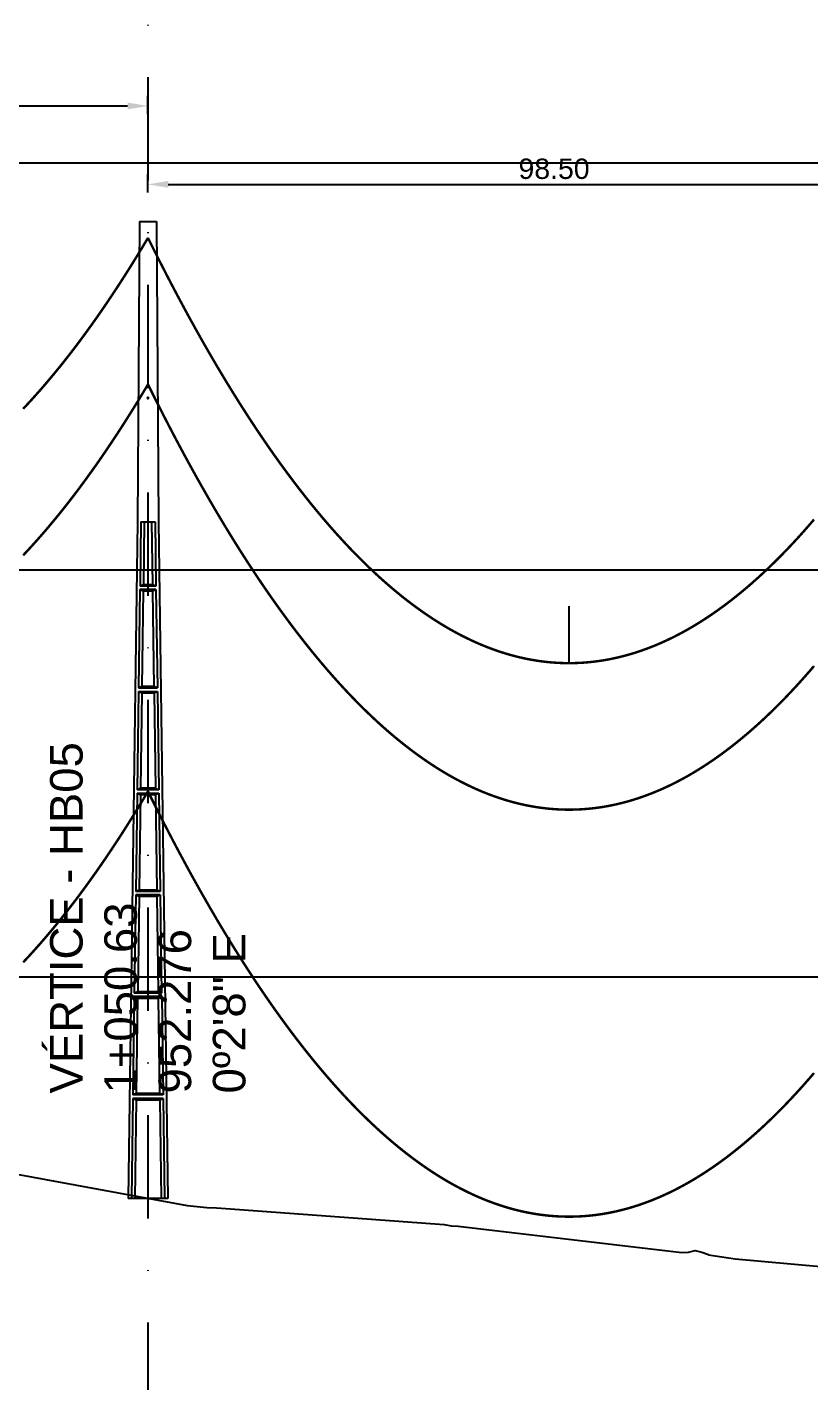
# Model space of a CAD drawing. Header units: metres. Extents: x -121 to 9872, y 3505 to 10721.
# Drawn here: x 1054.6 to 1150.8, y 6977.2 to 7143.6 of the extents above; entities that cross this region are included whole.
import ezdxf

# ---------------------------------------------------------------- set-up
doc = ezdxf.new("R2010")
doc.units = ezdxf.units.M
doc.header["$PDMODE"] = 2
doc.linetypes.add('DASHDOT', pattern=[25.4, 12.7, -6.35, 0, -6.35])
doc.linetypes.add('DASHED', pattern=[0.75, 0.5, -0.25])
for name, color, linetype in [('C-ROAD-PROF', 2, 'DASHED'), ('CON-EOL- CA ORCHID', 240, 'Continuous'), ('CON-EOL- FO', 101, 'Continuous'), ('CON-EOL- PROJEÇÃO', 22, 'Continuous'), ('cotas', 7, 'Continuous'), ('GRID', 253, 'Continuous'), ('Perfil - Texto Geral', 7, 'Continuous'), ('POSTE DT', 7, 'Continuous')]:
    doc.layers.add(name, color=color, linetype=linetype)
doc.styles.add('Arial', font='arial.ttf')
doc.styles.get("Standard").update_dxf_attribs({"font": 'arial.ttf'})
doc.dimstyles.new('ISO-25', dxfattribs={"dimtxt": 2.5, "dimasz": 2.5, "dimexe": 1.25, "dimexo": 0.625, "dimtad": 1, "dimzin": 1, "dimtxsty": 'Standard', "dimcen": 2.5, "dimaunit": 1, "dimadec": 3, "dimazin": 3, "dimtfac": 1, "dimtmove": 0, "dimatfit": 3, "dimfxlon": 1, "dimarcsym": 0})

# ---------------------------------------------------------------- blocks, each defined once
blk = doc.blocks.new('*U1')
at = {"layer": 'POSTE DT', "extrusion": (0, 1, 0)}
for p, q in [((-3.31, 378.23), (-4.05, 262)), ((-3.31, 378.23), (3.31, 378.23)), ((3.31, 378.23), (4.06, 262)), ((-4.05, 262), (-7.72, 0)), ((-4.05, 262), (-4.05, 262)), ((-2.73, 262), (-3.08, 237.05)), ((-2.73, 262), (2.75, 262)), ((-1.42, 262), (-1.77, 237.57)), ((1.43, 262), (1.77, 237.57)), ((2.75, 262), (3.1, 237.05)), ((4.06, 262), (7.72, 0)), ((3.1, 237.05), (-3.08, 237.05)), ((-3.1, 235.74), (-3.63, 197.65)), ((3.11, 235.73), (-3.1, 235.74)), ((-1.8, 235.21), (-2.32, 198.19)), ((1.8, 235.21), (2.32, 198.19)), ((3.11, 235.73), (3.65, 197.65)), ((-3.65, 196.34), (-4.19, 158.25)), ((-2.35, 195.8), (-2.87, 158.8)), ((2.35, 195.8), (2.87, 158.8)), ((3.66, 196.34), (4.2, 158.25)), ((-4.21, 156.94), (-4.74, 118.85)), ((-2.9, 156.39), (-3.42, 119.41)), ((2.91, 156.39), (3.42, 119.41)), ((4.21, 156.94), (4.75, 118.85)), ((-4.76, 117.54), (-5.29, 79.45)), ((4.77, 117.54), (-4.76, 117.54)), ((4.75, 118.85), (-4.74, 118.85)), ((-3.46, 116.98), (-3.97, 80.02)), ((3.46, 116.98), (3.98, 80.02)), ((4.77, 117.54), (5.3, 79.45)), ((5.3, 79.45), (-5.29, 79.45)), ((-5.31, 78.14), (-5.85, 40.06)), ((5.32, 78.14), (-5.31, 78.14)), ((-4.01, 77.57), (-4.53, 40.63)), ((4.01, 77.57), (4.53, 40.63)), ((5.32, 78.14), (5.85, 40.06)), ((-5.86, 38.74), (-6.41, 0)), ((5.87, 38.74), (-5.86, 38.74)), ((5.85, 40.06), (-5.85, 40.06)), ((-4.56, 38.17), (-5.1, 0)), ((4.56, 38.17), (5.1, 0)), ((5.87, 38.74), (6.41, 0)), ((-6.41, 0), (-7.72, 0)), ((-5.1, 0), (-6.41, 0)), ((5.1, 0), (-5.1, 0)), ((6.41, 0), (5.1, 0)), ((7.72, 0), (6.41, 0))]:
    blk.add_line(p, q, dxfattribs=at)
at = {"layer": 'POSTE DT', "ltscale": 3}
for points in [[(-3.65, 196.34), (3.66, 196.34)], [(-3.63, 197.65), (3.65, 197.65)], [(4.2, 158.25), (-4.19, 158.25)], [(-4.21, 156.94), (4.21, 156.94)]]:
    blk.add_lwpolyline(points, dxfattribs=at)
at = {"layer": 'POSTE DT'}
for points, knots in [([(0.25, 309.94), (0.25, 309.93), (0.25, 309.93), (0.25, 309.92), (0.25, 309.91), (0.25, 309.9), (0.25, 309.89), (0.24, 309.85), (0.22, 309.82), (0.19, 309.77), (0.16, 309.74), (0.11, 309.71), (0.08, 309.7), (0.01, 309.68), (-0.02, 309.68), (-0.08, 309.7), (-0.11, 309.71), (-0.16, 309.74), (-0.18, 309.76), (-0.21, 309.8), (-0.22, 309.82), (-0.24, 309.85), (-0.24, 309.87), (-0.25, 309.89), (-0.25, 309.9), (-0.25, 309.92), (-0.25, 309.92), (-0.25, 309.93), (-0.25, 309.94), (-0.25, 309.95), (-0.25, 309.95), (-0.25, 309.96), (-0.25, 309.97), (-0.24, 310), (-0.23, 310.02), (-0.21, 310.07), (-0.2, 310.09), (-0.15, 310.14), (-0.13, 310.15), (-0.07, 310.18), (-0.03, 310.19), (0.03, 310.19), (0.06, 310.18), (0.12, 310.16), (0.14, 310.14), (0.18, 310.11), (0.2, 310.09), (0.21, 310.06), (0.22, 310.05), (0.23, 310.04), (0.24, 310.01), (0.24, 309.99), (0.25, 309.97), (0.25, 309.96), (0.25, 309.95), (0.25, 309.94), (0.25, 309.94), (0.25, 309.94), (0.25, 309.94)], [-54.728303, -54.728303, -54.728303, -54.728303, -54.309038, -54.309038, -53.647169, -53.647169, -52.532885, -52.532885, -48.86224, -48.86224, -45.282765, -45.282765, -41.52867, -41.52867, -37.867486, -37.867486, -34.454589, -34.454589, -31.301423, -31.301423, -28.48103, -28.48103, -26.961755, -26.961755, -25.7544, -25.7544, -25.136228, -25.136228, -24.64409, -24.64409, -24.094201, -24.094201, -23.191199, -23.191199, -20.494482, -20.494482, -17.342863, -17.342863, -13.645538, -13.645538, -9.835989, -9.835989, -6.296781, -6.296781, -3.005029, -3.005029, 0, 0, 0, 1.527594, 1.527594, 3.697216, 3.697216, 4.489727, 4.489727, 5.01438, 5.01438, 5.095313, 5.095313, 5.095313, 5.095313]), ([(-1.77, 237.57), (-1.99, 237.49), (-2.21, 237.4), (-2.64, 237.22), (-2.86, 237.14), (-3.08, 237.05)], [0, 0, 0, 0, 56.660495, 56.660495, 113.412826, 113.412826, 113.412826, 113.412826]), ([(1.77, 237.57), (1.18, 237.57), (0.59, 237.57), (-0.59, 237.57), (-1.18, 237.57), (-1.77, 237.57)], [0, 0, 0, 0, 67.306894, 67.306894, 134.614447, 134.614447, 134.614447, 134.614447]), ([(3.1, 237.05), (2.87, 237.14), (2.65, 237.23), (2.21, 237.4), (1.99, 237.49), (1.77, 237.57)], [0, 0, 0, 0, 56.738948, 56.738948, 113.38731, 113.38731, 113.38731, 113.38731]), ([(-3.1, 235.74), (-2.88, 235.65), (-2.67, 235.56), (-2.23, 235.39), (-2.02, 235.3), (-1.8, 235.21)], [0.055576, 0.055576, 0.055576, 0.055576, 56.767409, 56.767409, 113.50757, 113.50757, 113.50757, 113.50757]), ([(-1.8, 235.21), (-1.2, 235.21), (-0.6, 235.21), (0.6, 235.21), (1.2, 235.21), (1.8, 235.21)], [0, 0, 0, 0, 68.567797, 68.567797, 137.136247, 137.136247, 137.136247, 137.136247]), ([(1.8, 235.21), (2.02, 235.3), (2.24, 235.38), (2.68, 235.56), (2.89, 235.65), (3.11, 235.73)], [0, 0, 0, 0, 56.845349, 56.845349, 113.599799, 113.599799, 113.599799, 113.599799]), ([(-3.65, 196.34), (-3.43, 196.25), (-3.22, 196.16), (-2.78, 195.98), (-2.57, 195.89), (-2.35, 195.8)], [0.054307, 0.054307, 0.054307, 0.054307, 63.527131, 63.527131, 127.063246, 127.063246, 127.063246, 127.063246]), ([(-2.32, 198.19), (-2.54, 198.1), (-2.76, 198.01), (-3.2, 197.83), (-3.41, 197.74), (-3.63, 197.65)], [0, 0, 0, 0, 63.412073, 63.412073, 126.777421, 126.777421, 126.777421, 126.777421]), ([(-2.35, 195.8), (-1.57, 195.8), (-0.78, 195.8), (0.79, 195.8), (1.57, 195.8), (2.35, 195.8)], [0, 0, 0, 0, 89.585713, 89.585713, 179.17191, 179.17191, 179.17191, 179.17191]), ([(2.32, 198.19), (1.55, 198.19), (0.77, 198.19), (-0.77, 198.19), (-1.55, 198.19), (-2.32, 198.19)], [0, 0, 0, 0, 88.31008, 88.31008, 176.620652, 176.620652, 176.620652, 176.620652]), ([(3.65, 197.65), (3.43, 197.74), (3.2, 197.83), (2.76, 198.01), (2.54, 198.1), (2.32, 198.19)], [0, 0, 0, 0, 63.488119, 63.488119, 126.880939, 126.880939, 126.880939, 126.880939]), ([(2.35, 195.8), (2.57, 195.89), (2.79, 195.98), (3.23, 196.16), (3.45, 196.25), (3.66, 196.34)], [0, 0, 0, 0, 63.60246, 63.60246, 127.109696, 127.109696, 127.109696, 127.109696]), ([(-2.87, 158.8), (-3.09, 158.71), (-3.31, 158.62), (-3.75, 158.43), (-3.97, 158.34), (-4.19, 158.25)], [0, 0, 0, 0, 70.301707, 70.301707, 140.590947, 140.590947, 140.590947, 140.590947]), ([(2.87, 158.8), (1.92, 158.8), (0.96, 158.8), (-0.96, 158.8), (-1.91, 158.8), (-2.87, 158.8)], [0, 0, 0, 0, 109.314454, 109.314454, 218.629264, 218.629264, 218.629264, 218.629264]), ([(4.2, 158.25), (3.98, 158.34), (3.76, 158.44), (3.31, 158.62), (3.09, 158.71), (2.87, 158.8)], [0, 0, 0, 0, 70.379198, 70.379198, 140.659718, 140.659718, 140.659718, 140.659718]), ([(-4.21, 156.94), (-3.99, 156.85), (-3.77, 156.75), (-3.34, 156.57), (-3.12, 156.48), (-2.9, 156.39)], [0.053423, 0.053423, 0.053423, 0.053423, 70.429742, 70.429742, 140.90167, 140.90167, 140.90167, 140.90167]), ([(-2.9, 156.39), (-1.94, 156.39), (-0.97, 156.39), (0.97, 156.39), (1.94, 156.39), (2.91, 156.39)], [0, 0, 0, 0, 110.60219, 110.60219, 221.20473, 221.20473, 221.20473, 221.20473]), ([(2.91, 156.39), (3.12, 156.48), (3.34, 156.57), (3.78, 156.75), (4, 156.85), (4.21, 156.94)], [0, 0, 0, 0, 70.506649, 70.506649, 140.914701, 140.914701, 140.914701, 140.914701]), ([(-4.76, 117.54), (-4.54, 117.45), (-4.32, 117.35), (-3.89, 117.17), (-3.67, 117.07), (-3.46, 116.98)], [0.052784, 0.052784, 0.052784, 0.052784, 77.438432, 77.438432, 154.950301, 154.950301, 154.950301, 154.950301]), ([(-3.42, 119.41), (-3.64, 119.32), (-3.86, 119.23), (-4.3, 119.04), (-4.52, 118.95), (-4.74, 118.85)], [0, 0, 0, 0, 77.299547, 77.299547, 154.618634, 154.618634, 154.618634, 154.618634]), ([(-3.46, 116.98), (-2.3, 116.98), (-1.15, 116.98), (1.15, 116.98), (2.31, 116.98), (3.46, 116.98)], [0, 0, 0, 0, 131.617604, 131.617604, 263.235447, 263.235447, 263.235447, 263.235447]), ([(3.42, 119.41), (2.28, 119.41), (1.14, 119.41), (-1.14, 119.41), (-2.28, 119.41), (-3.42, 119.41)], [0, 0, 0, 0, 130.319901, 130.319901, 260.640046, 260.640046, 260.640046, 260.640046]), ([(4.75, 118.85), (4.53, 118.95), (4.31, 119.04), (3.87, 119.23), (3.64, 119.32), (3.42, 119.41)], [0, 0, 0, 0, 77.381597, 77.381597, 154.66183, 154.66183, 154.66183, 154.66183]), ([(3.46, 116.98), (3.68, 117.07), (3.89, 117.17), (4.33, 117.35), (4.55, 117.45), (4.77, 117.54)], [0, 0, 0, 0, 77.520013, 77.520013, 154.938747, 154.938747, 154.938747, 154.938747]), ([(-3.97, 80.02), (-4.19, 79.93), (-4.41, 79.83), (-4.85, 79.64), (-5.07, 79.55), (-5.29, 79.45)], [0, 0, 0, 0, 84.379671, 84.379671, 168.809376, 168.809376, 168.809376, 168.809376]), ([(3.98, 80.02), (2.65, 80.02), (1.33, 80.02), (-1.32, 80.02), (-2.65, 80.02), (-3.97, 80.02)], [0, 0, 0, 0, 151.326157, 151.326157, 302.652465, 302.652465, 302.652465, 302.652465]), ([(5.3, 79.45), (5.08, 79.55), (4.86, 79.64), (4.42, 79.83), (4.2, 79.93), (3.98, 80.02)], [0, 0, 0, 0, 84.46863, 84.46863, 168.833721, 168.833721, 168.833721, 168.833721]), ([(-5.31, 78.14), (-5.09, 78.05), (-4.88, 77.95), (-4.44, 77.76), (-4.23, 77.67), (-4.01, 77.57)], [0.052308, 0.052308, 0.052308, 0.052308, 84.527725, 84.527725, 169.158824, 169.158824, 169.158824, 169.158824]), ([(-4.01, 77.57), (-2.67, 77.57), (-1.34, 77.57), (1.34, 77.57), (2.67, 77.57), (4.01, 77.57)], [0, 0, 0, 0, 152.632212, 152.632212, 305.264569, 305.264569, 305.264569, 305.264569]), ([(4.01, 77.57), (4.23, 77.67), (4.45, 77.76), (4.88, 77.95), (5.1, 78.05), (5.32, 78.14)], [0, 0, 0, 0, 84.616316, 84.616316, 169.129178, 169.129178, 169.129178, 169.129178]), ([(-5.86, 38.74), (-5.65, 38.65), (-5.43, 38.55), (-5, 38.36), (-4.78, 38.26), (-4.56, 38.17)], [0.026524, 0.026524, 0.026524, 0.026524, 91.679563, 91.679563, 183.466041, 183.466041, 183.466041, 183.466041]), ([(-4.53, 40.63), (-4.75, 40.53), (-4.97, 40.44), (-5.41, 40.25), (-5.63, 40.15), (-5.85, 40.06)], [0, 0, 0, 0, 91.523648, 91.523648, 183.126775, 183.126775, 183.126775, 183.126775]), ([(-4.56, 38.17), (-3.04, 38.17), (-1.52, 38.17), (1.52, 38.17), (3.04, 38.17), (4.56, 38.17)], [0, 0, 0, 0, 173.646192, 173.646192, 347.292451, 347.292451, 347.292451, 347.292451]), ([(4.53, 40.63), (3.02, 40.63), (1.51, 40.63), (-1.51, 40.63), (-3.02, 40.63), (-4.53, 40.63)], [0, 0, 0, 0, 172.33304, 172.33304, 344.666151, 344.666151, 344.666151, 344.666151]), ([(5.85, 40.06), (5.63, 40.15), (5.41, 40.25), (4.97, 40.44), (4.75, 40.53), (4.53, 40.63)], [0, 0, 0, 0, 91.621326, 91.621326, 183.137324, 183.137324, 183.137324, 183.137324]), ([(4.56, 38.17), (4.78, 38.26), (5, 38.36), (5.43, 38.55), (5.65, 38.65), (5.87, 38.74)], [0, 0, 0, 0, 91.776928, 91.776928, 183.448614, 183.448614, 183.448614, 183.448614])]:
    blk.add_open_spline(points, degree=3, knots=knots, dxfattribs=at)
blk = doc.blocks.new('*D332')
at = {"layer": 'cotas', "color": 0, "lineweight": -2, "transparency": 16777216}
for p, q in [((988.3, 7132.94), (988.3, 7135.19)), ((990.8, 7133.94), (1066.93, 7133.94)), ((1069.43, 7132.94), (1069.43, 7135.19))]:
    blk.add_line(p, q, dxfattribs=at)
at = {"layer": 'cotas', "color": 0, "transparency": 16777216}
for points in [[(990.8, 7134.36), (990.8, 7133.53), (988.3, 7133.94)], [(1066.93, 7134.36), (1066.93, 7133.53), (1069.43, 7133.94)]]:
    blk.add_solid(points, dxfattribs=at)
at = {"layer": 'Defpoints', "color": 0, "transparency": 16777216}
for p in [(1069.43, 7133.94), (1069.43, 7119.74), (988.3, 7117.33)]:
    blk.add_point(p, dxfattribs=at)
at = {"layer": 'cotas', "color": 0, "transparency": 16777216, "insert": (1028.87, 7135.85), "char_height": 2.5, "attachment_point": 5}
blk.add_mtext('81.13', dxfattribs=at)
blk = doc.blocks.new('*D333')
at = {"layer": 'cotas', "color": 0, "lineweight": -2, "transparency": 16777216}
for p, q in [((1069.43, 7123.31), (1069.43, 7125.56)), ((1167.94, 7123.31), (1167.94, 7125.56)), ((1071.93, 7124.31), (1165.44, 7124.31))]:
    blk.add_line(p, q, dxfattribs=at)
at = {"layer": 'cotas', "color": 0, "transparency": 16777216}
for points in [[(1071.93, 7124.73), (1071.93, 7123.89), (1069.43, 7124.31)], [(1165.44, 7124.73), (1165.44, 7123.89), (1167.94, 7124.31)]]:
    blk.add_solid(points, dxfattribs=at)
at = {"layer": 'Defpoints', "color": 0, "transparency": 16777216}
for p in [(1167.94, 7124.31), (1069.43, 7119.74), (1167.94, 7110.14)]:
    blk.add_point(p, dxfattribs=at)
at = {"layer": 'cotas', "color": 0, "transparency": 16777216, "insert": (1119.33, 7126.21), "char_height": 2.5, "attachment_point": 5}
blk.add_mtext('98.50', dxfattribs=at)

msp = doc.modelspace()

# ---------------------------------------------------------------- linework, layer by layer
at = {"layer": 'C-ROAD-PROF', "color": 0, "linetype": 'Continuous', "lineweight": -3}
msp.add_lwpolyline([(1048.159, 7003.637), (1074.244, 6998.853), (1075.483, 6998.727), (1076.682, 6998.635), (1077.854, 6998.573), (1078.98, 6998.49), (1105.821, 6996.524), (1106.683, 6996.36), (1107.528, 6996.326), (1135.014, 6993.106), (1135.849, 6993.137), (1136.677, 6993.336), (1137.471, 6993.115), (1138.288, 6992.851), (1138.297, 6992.817), (1141.568, 6992.327), (1166.642, 6990.043)], dxfattribs=at)
at = {"layer": 'CON-EOL- CA ORCHID'}
msp.add_line((1121.171, 7065.492), (1121.171, 7072.492), dxfattribs=at)
at = {"layer": 'CON-EOL- CA ORCHID', "const_width": 0.3}
for points in [[(1054.095, 7096.736), (1054.498, 7097.165), (1054.902, 7097.601), (1055.305, 7098.043), (1055.709, 7098.493), (1056.113, 7098.948), (1056.516, 7099.411), (1056.92, 7099.88), (1057.324, 7100.356), (1057.727, 7100.838), (1058.131, 7101.328), (1058.534, 7101.823), (1058.938, 7102.326), (1059.342, 7102.835), (1059.745, 7103.351), (1060.149, 7103.873), (1060.553, 7104.402), (1060.956, 7104.938), (1061.36, 7105.481), (1061.763, 7106.03), (1062.167, 7106.586), (1062.571, 7107.148), (1062.974, 7107.717), (1063.378, 7108.293), (1063.782, 7108.876), (1064.185, 7109.465), (1064.589, 7110.061), (1064.992, 7110.663), (1065.396, 7111.273), (1065.8, 7111.888), (1066.203, 7112.511), (1066.607, 7113.14), (1067.011, 7113.776), (1067.414, 7114.419), (1067.818, 7115.069), (1068.221, 7115.725), (1068.625, 7116.387), (1069.029, 7117.057), (1069.432, 7117.733)], [(1069.432, 7117.733), (1069.922, 7116.745), (1070.412, 7115.766), (1070.903, 7114.797), (1071.393, 7113.837), (1071.883, 7112.887), (1072.373, 7111.947), (1072.863, 7111.016), (1073.353, 7110.094), (1073.843, 7109.182), (1074.333, 7108.279), (1074.823, 7107.386), (1075.313, 7106.503), (1075.803, 7105.629), (1076.293, 7104.764), (1076.783, 7103.909), (1077.273, 7103.063), (1077.763, 7102.227), (1078.253, 7101.4), (1078.744, 7100.583), (1079.234, 7099.775), (1079.724, 7098.977), (1080.214, 7098.188), (1080.704, 7097.409), (1081.194, 7096.639), (1081.684, 7095.879), (1082.174, 7095.128), (1082.664, 7094.386), (1083.154, 7093.654), (1083.644, 7092.931), (1084.134, 7092.218), (1084.624, 7091.514), (1085.114, 7090.82), (1085.604, 7090.135), (1086.095, 7089.46), (1086.585, 7088.794), (1087.075, 7088.137), (1087.565, 7087.49), (1088.055, 7086.852), (1088.545, 7086.224), (1089.035, 7085.605), (1089.525, 7084.995), (1090.015, 7084.395), (1090.505, 7083.804), (1090.995, 7083.223), (1091.485, 7082.651), (1091.975, 7082.089), (1092.465, 7081.536), (1092.955, 7080.992), (1093.445, 7080.458), (1093.936, 7079.933), (1094.426, 7079.418), (1094.916, 7078.911), (1095.406, 7078.415), (1095.896, 7077.927), (1096.386, 7077.45), (1096.876, 7076.981), (1097.366, 7076.522), (1097.856, 7076.072), (1098.346, 7075.632), (1098.836, 7075.201), (1099.326, 7074.779), (1099.816, 7074.367), (1100.306, 7073.964), (1100.796, 7073.57), (1101.287, 7073.186), (1101.777, 7072.812), (1102.267, 7072.446), (1102.757, 7072.09), (1103.247, 7071.743), (1103.737, 7071.406), (1104.227, 7071.078), (1104.717, 7070.76), (1105.207, 7070.45), (1105.697, 7070.151), (1106.187, 7069.86), (1106.677, 7069.579), (1107.167, 7069.307), (1107.657, 7069.045), (1108.147, 7068.792), (1108.638, 7068.548), (1109.128, 7068.314), (1109.618, 7068.089), (1110.108, 7067.873), (1110.598, 7067.667), (1111.088, 7067.47), (1111.578, 7067.282), (1112.068, 7067.104), (1112.558, 7066.935), (1113.048, 7066.776), (1113.538, 7066.625), (1114.028, 7066.484), (1114.518, 7066.353), (1115.008, 7066.231), (1115.498, 7066.118), (1115.988, 7066.014), (1116.479, 7065.92), (1116.969, 7065.836), (1117.459, 7065.76), (1117.949, 7065.694), (1118.439, 7065.637), (1118.929, 7065.59), (1119.419, 7065.552), (1119.909, 7065.523), (1120.399, 7065.504), (1120.889, 7065.494), (1121.379, 7065.493), (1121.869, 7065.501), (1122.359, 7065.519), (1122.849, 7065.547), (1123.339, 7065.583), (1123.83, 7065.629), (1124.32, 7065.685), (1124.81, 7065.749), (1125.3, 7065.823), (1125.79, 7065.907), (1126.28, 7066), (1126.77, 7066.102), (1127.26, 7066.213), (1127.75, 7066.334), (1128.24, 7066.464), (1128.73, 7066.603), (1129.22, 7066.752), (1129.71, 7066.91), (1130.2, 7067.078), (1130.69, 7067.255), (1131.18, 7067.441), (1131.671, 7067.636), (1132.161, 7067.841), (1132.651, 7068.055), (1133.141, 7068.279), (1133.631, 7068.512), (1134.121, 7068.754), (1134.611, 7069.006), (1135.101, 7069.267), (1135.591, 7069.537), (1136.081, 7069.817), (1136.571, 7070.106), (1137.061, 7070.404), (1137.551, 7070.712), (1138.041, 7071.029), (1138.531, 7071.356), (1139.022, 7071.692), (1139.512, 7072.037), (1140.002, 7072.391), (1140.492, 7072.755), (1140.982, 7073.129), (1141.472, 7073.512), (1141.962, 7073.904), (1142.452, 7074.305), (1142.942, 7074.716), (1143.432, 7075.136), (1143.922, 7075.566), (1144.412, 7076.005), (1144.902, 7076.453), (1145.392, 7076.911), (1145.882, 7077.378), (1146.372, 7077.854), (1146.863, 7078.34), (1147.353, 7078.835), (1147.843, 7079.34), (1148.333, 7079.854), (1148.823, 7080.378), (1149.313, 7080.91), (1149.803, 7081.453), (1150.293, 7082.004), (1150.783, 7082.565), (1151.273, 7083.136)]]:
    msp.add_lwpolyline(points, dxfattribs=at)
at = {"layer": 'CON-EOL- FO', "lineweight": 30, "const_width": 0.3}
for points in [[(1054.095, 7078.736), (1054.498, 7079.165), (1054.902, 7079.601), (1055.305, 7080.044), (1055.709, 7080.493), (1056.113, 7080.949), (1056.516, 7081.411), (1056.92, 7081.88), (1057.324, 7082.356), (1057.727, 7082.839), (1058.131, 7083.328), (1058.534, 7083.824), (1058.938, 7084.326), (1059.342, 7084.835), (1059.745, 7085.351), (1060.149, 7085.873), (1060.553, 7086.403), (1060.956, 7086.938), (1061.36, 7087.481), (1061.763, 7088.03), (1062.167, 7088.586), (1062.571, 7089.148), (1062.974, 7089.717), (1063.378, 7090.293), (1063.782, 7090.876), (1064.185, 7091.465), (1064.589, 7092.061), (1064.992, 7092.663), (1065.396, 7093.273), (1065.8, 7093.889), (1066.203, 7094.511), (1066.607, 7095.141), (1067.011, 7095.777), (1067.414, 7096.419), (1067.818, 7097.069), (1068.221, 7097.725), (1068.625, 7098.388), (1069.029, 7099.057), (1069.432, 7099.733)], [(1054.095, 7078.736), (1054.498, 7079.165), (1054.902, 7079.601), (1055.305, 7080.044), (1055.709, 7080.493), (1056.113, 7080.949), (1056.516, 7081.411), (1056.92, 7081.88), (1057.324, 7082.356), (1057.727, 7082.839), (1058.131, 7083.328), (1058.534, 7083.824), (1058.938, 7084.326), (1059.342, 7084.835), (1059.745, 7085.351), (1060.149, 7085.873), (1060.553, 7086.403), (1060.956, 7086.938), (1061.36, 7087.481), (1061.763, 7088.03), (1062.167, 7088.586), (1062.571, 7089.148), (1062.974, 7089.717), (1063.378, 7090.293), (1063.782, 7090.876), (1064.185, 7091.465), (1064.589, 7092.061), (1064.992, 7092.663), (1065.396, 7093.273), (1065.8, 7093.889), (1066.203, 7094.511), (1066.607, 7095.141), (1067.011, 7095.777), (1067.414, 7096.419), (1067.818, 7097.069), (1068.221, 7097.725), (1068.625, 7098.388), (1069.029, 7099.057), (1069.432, 7099.733)], [(1069.432, 7099.733), (1069.922, 7098.745), (1070.412, 7097.766), (1070.903, 7096.797), (1071.393, 7095.838), (1071.883, 7094.888), (1072.373, 7093.947), (1072.863, 7093.016), (1073.353, 7092.094), (1073.843, 7091.182), (1074.333, 7090.28), (1074.823, 7089.386), (1075.313, 7088.503), (1075.803, 7087.629), (1076.293, 7086.764), (1076.783, 7085.909), (1077.273, 7085.063), (1077.763, 7084.227), (1078.253, 7083.401), (1078.744, 7082.583), (1079.234, 7081.776), (1079.724, 7080.977), (1080.214, 7080.188), (1080.704, 7079.409), (1081.194, 7078.639), (1081.684, 7077.879), (1082.174, 7077.128), (1082.664, 7076.386), (1083.154, 7075.654), (1083.644, 7074.931), (1084.134, 7074.218), (1084.624, 7073.515), (1085.114, 7072.82), (1085.604, 7072.135), (1086.095, 7071.46), (1086.585, 7070.794), (1087.075, 7070.137), (1087.565, 7069.49), (1088.055, 7068.852), (1088.545, 7068.224), (1089.035, 7067.605), (1089.525, 7066.995), (1090.015, 7066.395), (1090.505, 7065.805), (1090.995, 7065.223), (1091.485, 7064.652), (1091.975, 7064.089), (1092.465, 7063.536), (1092.955, 7062.992), (1093.445, 7062.458), (1093.936, 7061.933), (1094.426, 7061.418), (1094.916, 7060.912), (1095.406, 7060.415), (1095.896, 7059.928), (1096.386, 7059.45), (1096.876, 7058.981), (1097.366, 7058.522), (1097.856, 7058.072), (1098.346, 7057.632), (1098.836, 7057.201), (1099.326, 7056.779), (1099.816, 7056.367), (1100.306, 7055.964), (1100.796, 7055.571), (1101.287, 7055.187), (1101.777, 7054.812), (1102.267, 7054.446), (1102.757, 7054.09), (1103.247, 7053.744), (1103.737, 7053.406), (1104.227, 7053.078), (1104.717, 7052.76), (1105.207, 7052.451), (1105.697, 7052.151), (1106.187, 7051.86), (1106.677, 7051.579), (1107.167, 7051.307), (1107.657, 7051.045), (1108.147, 7050.792), (1108.638, 7050.548), (1109.128, 7050.314), (1109.618, 7050.089), (1110.108, 7049.873), (1110.598, 7049.667), (1111.088, 7049.47), (1111.578, 7049.282), (1112.068, 7049.104), (1112.558, 7048.935), (1113.048, 7048.776), (1113.538, 7048.626), (1114.028, 7048.485), (1114.518, 7048.353), (1115.008, 7048.231), (1115.498, 7048.118), (1115.988, 7048.015), (1116.479, 7047.921), (1116.969, 7047.836), (1117.459, 7047.76), (1117.949, 7047.694), (1118.439, 7047.637), (1118.929, 7047.59), (1119.419, 7047.552), (1119.909, 7047.523), (1120.399, 7047.504), (1120.889, 7047.494), (1121.379, 7047.493), (1121.869, 7047.502), (1122.359, 7047.52), (1122.849, 7047.547), (1123.339, 7047.584), (1123.83, 7047.63), (1124.32, 7047.685), (1124.81, 7047.75), (1125.3, 7047.824), (1125.79, 7047.907), (1126.28, 7048), (1126.77, 7048.102), (1127.26, 7048.213), (1127.75, 7048.334), (1128.24, 7048.464), (1128.73, 7048.604), (1129.22, 7048.752), (1129.71, 7048.91), (1130.2, 7049.078), (1130.69, 7049.255), (1131.18, 7049.441), (1131.671, 7049.636), (1132.161, 7049.841), (1132.651, 7050.056), (1133.141, 7050.279), (1133.631, 7050.512), (1134.121, 7050.754), (1134.611, 7051.006), (1135.101, 7051.267), (1135.591, 7051.537), (1136.081, 7051.817), (1136.571, 7052.106), (1137.061, 7052.405), (1137.551, 7052.712), (1138.041, 7053.029), (1138.531, 7053.356), (1139.022, 7053.692), (1139.512, 7054.037), (1140.002, 7054.392), (1140.492, 7054.756), (1140.982, 7055.129), (1141.472, 7055.512), (1141.962, 7055.904), (1142.452, 7056.305), (1142.942, 7056.716), (1143.432, 7057.136), (1143.922, 7057.566), (1144.412, 7058.005), (1144.902, 7058.453), (1145.392, 7058.911), (1145.882, 7059.378), (1146.372, 7059.854), (1146.863, 7060.34), (1147.353, 7060.836), (1147.843, 7061.34), (1148.333, 7061.854), (1148.823, 7062.378), (1149.313, 7062.911), (1149.803, 7063.453), (1150.293, 7064.004), (1150.783, 7064.565), (1151.273, 7065.136)]]:
    msp.add_lwpolyline(points, dxfattribs=at)
at = {"layer": 'CON-EOL- FO', "color": 4, "const_width": 0.3}
msp.add_lwpolyline([(1069.432, 7099.733), (1069.922, 7098.745), (1070.412, 7097.766), (1070.903, 7096.797), (1071.393, 7095.838), (1071.883, 7094.888), (1072.373, 7093.947), (1072.863, 7093.016), (1073.353, 7092.094), (1073.843, 7091.182), (1074.333, 7090.28), (1074.823, 7089.386), (1075.313, 7088.503), (1075.803, 7087.629), (1076.293, 7086.764), (1076.783, 7085.909), (1077.273, 7085.063), (1077.763, 7084.227), (1078.253, 7083.401), (1078.744, 7082.583), (1079.234, 7081.776), (1079.724, 7080.977), (1080.214, 7080.188), (1080.704, 7079.409), (1081.194, 7078.639), (1081.684, 7077.879), (1082.174, 7077.128), (1082.664, 7076.386), (1083.154, 7075.654), (1083.644, 7074.932), (1084.134, 7074.218), (1084.624, 7073.515), (1085.114, 7072.82), (1085.604, 7072.135), (1086.095, 7071.46), (1086.585, 7070.794), (1087.075, 7070.137), (1087.565, 7069.49), (1088.055, 7068.852), (1088.545, 7068.224), (1089.035, 7067.605), (1089.525, 7066.995), (1090.015, 7066.395), (1090.505, 7065.805), (1090.995, 7065.223), (1091.485, 7064.652), (1091.975, 7064.089), (1092.465, 7063.536), (1092.955, 7062.992), (1093.445, 7062.458), (1093.936, 7061.933), (1094.426, 7061.418), (1094.916, 7060.912), (1095.406, 7060.415), (1095.896, 7059.928), (1096.386, 7059.45), (1096.876, 7058.981), (1097.366, 7058.522), (1097.856, 7058.072), (1098.346, 7057.632), (1098.836, 7057.201), (1099.326, 7056.779), (1099.816, 7056.367), (1100.306, 7055.964), (1100.796, 7055.571), (1101.287, 7055.187), (1101.777, 7054.812), (1102.267, 7054.446), (1102.757, 7054.09), (1103.247, 7053.744), (1103.737, 7053.406), (1104.227, 7053.078), (1104.717, 7052.76), (1105.207, 7052.451), (1105.697, 7052.151), (1106.187, 7051.86), (1106.677, 7051.579), (1107.167, 7051.307), (1107.657, 7051.045), (1108.147, 7050.792), (1108.638, 7050.548), (1109.128, 7050.314), (1109.618, 7050.089), (1110.108, 7049.873), (1110.598, 7049.667), (1111.088, 7049.47), (1111.578, 7049.282), (1112.068, 7049.104), (1112.558, 7048.935), (1113.048, 7048.776), (1113.538, 7048.626), (1114.028, 7048.485), (1114.518, 7048.353), (1115.008, 7048.231), (1115.498, 7048.118), (1115.988, 7048.015), (1116.479, 7047.921), (1116.969, 7047.836), (1117.459, 7047.76), (1117.949, 7047.694), (1118.439, 7047.637), (1118.929, 7047.59), (1119.419, 7047.552), (1119.909, 7047.523), (1120.399, 7047.504), (1120.889, 7047.494), (1121.379, 7047.493), (1121.869, 7047.502), (1122.359, 7047.52), (1122.849, 7047.547), (1123.339, 7047.584), (1123.83, 7047.63), (1124.32, 7047.685), (1124.81, 7047.75), (1125.3, 7047.824), (1125.79, 7047.907), (1126.28, 7048), (1126.77, 7048.102), (1127.26, 7048.213), (1127.75, 7048.334), (1128.24, 7048.464), (1128.73, 7048.604), (1129.22, 7048.752), (1129.71, 7048.91), (1130.2, 7049.078), (1130.69, 7049.255), (1131.18, 7049.441), (1131.671, 7049.636), (1132.161, 7049.841), (1132.651, 7050.056), (1133.141, 7050.279), (1133.631, 7050.512), (1134.121, 7050.754), (1134.611, 7051.006), (1135.101, 7051.267), (1135.591, 7051.537), (1136.081, 7051.817), (1136.571, 7052.106), (1137.061, 7052.405), (1137.551, 7052.712), (1138.041, 7053.029), (1138.531, 7053.356), (1139.022, 7053.692), (1139.512, 7054.037), (1140.002, 7054.392), (1140.492, 7054.756), (1140.982, 7055.129), (1141.472, 7055.512), (1141.962, 7055.904), (1142.452, 7056.305), (1142.942, 7056.716), (1143.432, 7057.136), (1143.922, 7057.566), (1144.412, 7058.005), (1144.902, 7058.453), (1145.392, 7058.911), (1145.882, 7059.378), (1146.372, 7059.854), (1146.863, 7060.34), (1147.353, 7060.836), (1147.843, 7061.34), (1148.333, 7061.854), (1148.823, 7062.378), (1149.313, 7062.911), (1149.803, 7063.453), (1150.293, 7064.004), (1150.783, 7064.566), (1151.273, 7065.136)], dxfattribs=at)
at = {"layer": 'CON-EOL- PROJEÇÃO', "lineweight": 30, "const_width": 0.3}
for points in [[(1054.095, 7028.736), (1054.498, 7029.165), (1054.902, 7029.601), (1055.305, 7030.043), (1055.709, 7030.493), (1056.113, 7030.948), (1056.516, 7031.411), (1056.92, 7031.88), (1057.324, 7032.356), (1057.727, 7032.838), (1058.131, 7033.328), (1058.534, 7033.823), (1058.938, 7034.326), (1059.342, 7034.835), (1059.745, 7035.351), (1060.149, 7035.873), (1060.553, 7036.402), (1060.956, 7036.938), (1061.36, 7037.481), (1061.763, 7038.03), (1062.167, 7038.586), (1062.571, 7039.148), (1062.974, 7039.717), (1063.378, 7040.293), (1063.782, 7040.876), (1064.185, 7041.465), (1064.589, 7042.061), (1064.992, 7042.663), (1065.396, 7043.273), (1065.8, 7043.888), (1066.203, 7044.511), (1066.607, 7045.14), (1067.011, 7045.776), (1067.414, 7046.419), (1067.818, 7047.069), (1068.221, 7047.725), (1068.625, 7048.387), (1069.029, 7049.057), (1069.432, 7049.733)], [(1069.432, 7049.733), (1069.922, 7048.745), (1070.412, 7047.766), (1070.903, 7046.797), (1071.393, 7045.837), (1071.883, 7044.887), (1072.373, 7043.947), (1072.863, 7043.016), (1073.353, 7042.094), (1073.843, 7041.182), (1074.333, 7040.279), (1074.823, 7039.386), (1075.313, 7038.503), (1075.803, 7037.629), (1076.293, 7036.764), (1076.783, 7035.909), (1077.273, 7035.063), (1077.763, 7034.227), (1078.253, 7033.4), (1078.744, 7032.583), (1079.234, 7031.775), (1079.724, 7030.977), (1080.214, 7030.188), (1080.704, 7029.409), (1081.194, 7028.639), (1081.684, 7027.879), (1082.174, 7027.128), (1082.664, 7026.386), (1083.154, 7025.654), (1083.644, 7024.931), (1084.134, 7024.218), (1084.624, 7023.514), (1085.114, 7022.82), (1085.604, 7022.135), (1086.095, 7021.46), (1086.585, 7020.794), (1087.075, 7020.137), (1087.565, 7019.49), (1088.055, 7018.852), (1088.545, 7018.224), (1089.035, 7017.605), (1089.525, 7016.995), (1090.015, 7016.395), (1090.505, 7015.804), (1090.995, 7015.223), (1091.485, 7014.651), (1091.975, 7014.089), (1092.465, 7013.536), (1092.955, 7012.992), (1093.445, 7012.458), (1093.936, 7011.933), (1094.426, 7011.417), (1094.916, 7010.911), (1095.406, 7010.415), (1095.896, 7009.927), (1096.386, 7009.45), (1096.876, 7008.981), (1097.366, 7008.522), (1097.856, 7008.072), (1098.346, 7007.632), (1098.836, 7007.201), (1099.326, 7006.779), (1099.816, 7006.367), (1100.306, 7005.964), (1100.796, 7005.57), (1101.287, 7005.186), (1101.777, 7004.812), (1102.267, 7004.446), (1102.757, 7004.09), (1103.247, 7003.743), (1103.737, 7003.406), (1104.227, 7003.078), (1104.717, 7002.76), (1105.207, 7002.45), (1105.697, 7002.151), (1106.187, 7001.86), (1106.677, 7001.579), (1107.167, 7001.307), (1107.657, 7001.045), (1108.147, 7000.792), (1108.638, 7000.548), (1109.128, 7000.314), (1109.618, 7000.089), (1110.108, 6999.873), (1110.598, 6999.667), (1111.088, 6999.47), (1111.578, 6999.282), (1112.068, 6999.104), (1112.558, 6998.935), (1113.048, 6998.776), (1113.538, 6998.625), (1114.028, 6998.484), (1114.518, 6998.353), (1115.008, 6998.231), (1115.498, 6998.118), (1115.988, 6998.014), (1116.479, 6997.92), (1116.969, 6997.836), (1117.459, 6997.76), (1117.949, 6997.694), (1118.439, 6997.637), (1118.929, 6997.59), (1119.419, 6997.552), (1119.909, 6997.523), (1120.399, 6997.504), (1120.889, 6997.494), (1121.379, 6997.493), (1121.869, 6997.501), (1122.359, 6997.519), (1122.849, 6997.547), (1123.339, 6997.583), (1123.83, 6997.629), (1124.32, 6997.685), (1124.81, 6997.749), (1125.3, 6997.823), (1125.79, 6997.907), (1126.28, 6998), (1126.77, 6998.102), (1127.26, 6998.213), (1127.75, 6998.334), (1128.24, 6998.464), (1128.73, 6998.603), (1129.22, 6998.752), (1129.71, 6998.91), (1130.2, 6999.078), (1130.69, 6999.255), (1131.18, 6999.441), (1131.671, 6999.636), (1132.161, 6999.841), (1132.651, 7000.055), (1133.141, 7000.279), (1133.631, 7000.512), (1134.121, 7000.754), (1134.611, 7001.006), (1135.101, 7001.267), (1135.591, 7001.537), (1136.081, 7001.817), (1136.571, 7002.106), (1137.061, 7002.404), (1137.551, 7002.712), (1138.041, 7003.029), (1138.531, 7003.356), (1139.022, 7003.692), (1139.512, 7004.037), (1140.002, 7004.391), (1140.492, 7004.755), (1140.982, 7005.129), (1141.472, 7005.512), (1141.962, 7005.904), (1142.452, 7006.305), (1142.942, 7006.716), (1143.432, 7007.136), (1143.922, 7007.566), (1144.412, 7008.005), (1144.902, 7008.453), (1145.392, 7008.911), (1145.882, 7009.378), (1146.372, 7009.854), (1146.863, 7010.34), (1147.353, 7010.835), (1147.843, 7011.34), (1148.333, 7011.854), (1148.823, 7012.378), (1149.313, 7012.91), (1149.803, 7013.453), (1150.293, 7014.004), (1150.783, 7014.565), (1151.273, 7015.136)]]:
    msp.add_lwpolyline(points, dxfattribs=at)
at = {"layer": 'GRID', "linetype": 'DASHDOT'}
msp.add_line((1069.432, 7876.973), (1069.432, 5510.205), dxfattribs=at)
at = {"layer": 'GRID'}
for points in [[(-30.298, 7126.973), (7827.812, 7126.973)], [(-30.298, 7126.973), (7827.812, 7126.973)], [(-30.298, 7076.973), (7827.812, 7076.973)], [(-30.298, 7076.973), (7827.812, 7076.973)], [(-30.298, 7026.973), (7827.812, 7026.973)], [(-30.298, 7026.973), (7827.812, 7026.973)], [(-30.298, 7026.973), (7827.812, 7026.973)], [(-30.298, 7026.973), (7827.812, 7026.973)]]:
    msp.add_lwpolyline(points, dxfattribs=at)

# ---------------------------------------------------------------- block references
at = {"layer": 'POSTE DT', "xscale": 0.3172702451939489, "yscale": 0.3172702451939489, "zscale": 0.3172702451939489}
msp.add_blockref('*U1', (1069.432, 6999.733), dxfattribs=at)

# ---------------------------------------------------------------- texts
at = {"layer": 'Perfil - Texto Geral', "linetype": 'ByBlock', "insert": (1069.432, 7012.626), "char_height": 4, "attachment_point": 4, "rotation": 90, "style": 'Arial'}
msp.add_mtext('VÉRTICE - HB05\\P1+050.63\\P952.276\\P0º2\'8" E', dxfattribs=at)

# ---------------------------------------------------------------- dimensions: what is measured, and where the dimension line sits
at = {"layer": 'cotas'}
for base, p1, p2, picture, middle in [((1069.432, 7133.943), (988.303, 7117.325), (1069.432, 7119.735), '*D332', (1028.868, 7133.943)), ((1167.935, 7124.311), (1069.432, 7119.735), (1167.935, 7110.139), '*D333', (1119.33, 7124.311))]:
    dim = msp.add_linear_dim(base=base, p1=p1, p2=p2, dimstyle='ISO-25', dxfattribs=at)
    dim.commit()
    dim.dimension.update_dxf_attribs({"geometry": picture, "text_midpoint": middle, "dimtype": 160})

doc.saveas('drawing.dxf')
